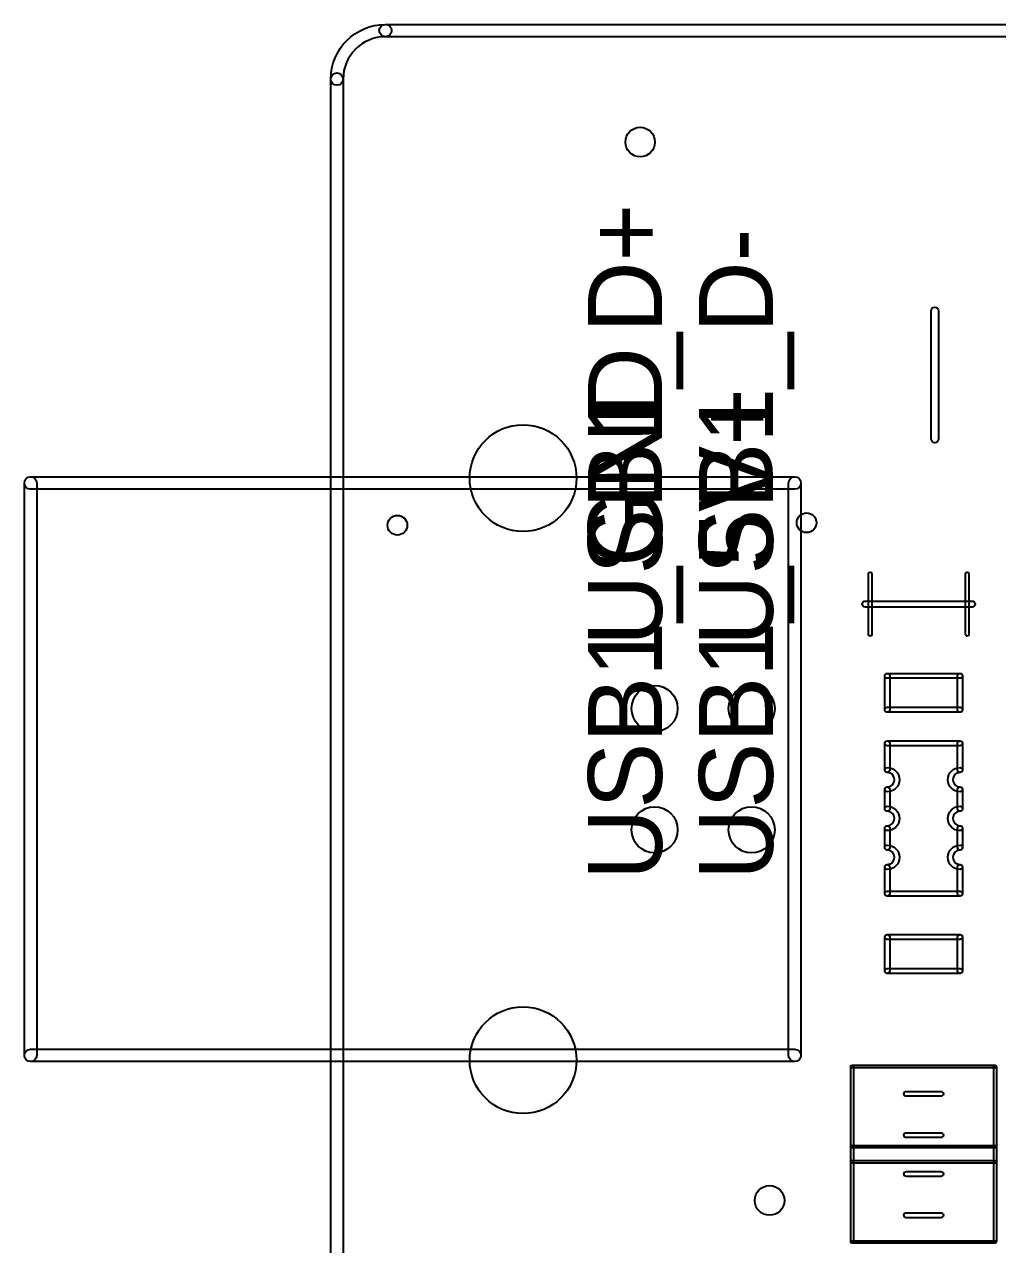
# Model space of a CAD drawing. Header units: inches. Extents: x -0.9 to 3.36, y -0.26 to 2.11.
# Drawn here: x -0.9 to -0.11, y 0.872 to 1.862 of the extents above; entities that cross this region are included whole.
import ezdxf

# ---------------------------------------------------------------- set-up
doc = ezdxf.new("R2010")
doc.units = ezdxf.units.IN
doc.header["$MEASUREMENT"] = 0
for name, color, linetype, lineweight in [('114', 7, 'Continuous', 0), ('20', 7, 'Continuous', 0), ('39', 7, 'Continuous', 0), ('44', 7, 'Continuous', 0), ('51', 7, 'Continuous', 0)]:
    doc.layers.add(name, color=color, linetype=linetype, lineweight=lineweight)

msp = doc.modelspace()

# ---------------------------------------------------------------- linework, layer by layer
at = {"layer": '20', "color": 53, "lineweight": 25}
for points, knots in [([(-0.607, 1.85242), (-0.60424, 1.85242), (-0.602, 1.85466), (-0.602, 1.85742), (-0.602, 1.86019), (-0.60424, 1.86242), (-0.607, 1.86242), (-0.63151, 1.86242), (-0.65137, 1.84256), (-0.65137, 1.81805), (-0.65137, 1.81805), (-0.65137, 1.81805), (-0.65137, 1.81805), (-0.65137, 1.81529), (-0.64913, 1.81305), (-0.64637, 1.81305), (-0.64361, 1.81305), (-0.64137, 1.81529), (-0.64137, 1.81805), (-0.64137, 1.81805), (-0.64137, 1.81805), (-0.64137, 1.81805), (-0.64137, 1.83704), (-0.62598, 1.85242), (-0.607, 1.85242)], [0, 0, 0, 0, 1, 1, 1, 2, 2, 2, 3, 3, 3, 4, 4, 4, 5, 5, 5, 6, 6, 6, 7, 7, 7, 8, 8, 8, 8]), ([(-0.607, 1.85242), (-0.607, 1.85242), (3.19363, 1.85242), (3.19363, 1.85242), (3.19639, 1.85242), (3.19863, 1.85466), (3.19863, 1.85742), (3.19863, 1.86019), (3.19639, 1.86242), (3.19363, 1.86242), (3.19363, 1.86242), (-0.607, 1.86242), (-0.607, 1.86242), (-0.60976, 1.86242), (-0.612, 1.86019), (-0.612, 1.85742), (-0.612, 1.85466), (-0.60976, 1.85242), (-0.607, 1.85242)], [0, 0, 0, 0, 1, 1, 1, 2, 2, 2, 3, 3, 3, 4, 4, 4, 5, 5, 5, 6, 6, 6, 6]), ([(-0.64137, -0.20321), (-0.64137, -0.20321), (-0.64137, 1.81805), (-0.64137, 1.81805), (-0.64137, 1.82082), (-0.64361, 1.82305), (-0.64637, 1.82305), (-0.64913, 1.82305), (-0.65137, 1.82082), (-0.65137, 1.81805), (-0.65137, 1.81805), (-0.65137, -0.20321), (-0.65137, -0.20321), (-0.65137, -0.20597), (-0.64913, -0.20821), (-0.64637, -0.20821), (-0.64361, -0.20821), (-0.64137, -0.20597), (-0.64137, -0.20321)], [0, 0, 0, 0, 1, 1, 1, 2, 2, 2, 3, 3, 3, 4, 4, 4, 5, 5, 5, 6, 6, 6, 6])]:
    msp.add_open_spline(points, degree=3, knots=knots, dxfattribs=at)
at = {"layer": '39', "color": 12, "lineweight": 25}
for points in [[(-0.22736, 0.93923), (-0.22736, 0.93923), (-0.22736, 1.01663), (-0.22736, 1.01663), (-0.22736, 1.01718), (-0.2278, 1.01763), (-0.22836, 1.01763), (-0.22891, 1.01763), (-0.22936, 1.01718), (-0.22936, 1.01663), (-0.22936, 1.01663), (-0.22936, 0.93923), (-0.22936, 0.93923), (-0.22936, 0.93868), (-0.22891, 0.93823), (-0.22836, 0.93823), (-0.2278, 0.93823), (-0.22736, 0.93868), (-0.22736, 0.93923)], [(-0.22836, 1.01563), (-0.22836, 1.01563), (-0.11237, 1.01563), (-0.11237, 1.01563), (-0.11182, 1.01563), (-0.11137, 1.01608), (-0.11137, 1.01663), (-0.11137, 1.01718), (-0.11182, 1.01763), (-0.11237, 1.01763), (-0.11237, 1.01763), (-0.22836, 1.01763), (-0.22836, 1.01763), (-0.22891, 1.01763), (-0.22936, 1.01718), (-0.22936, 1.01663), (-0.22936, 1.01608), (-0.22891, 1.01563), (-0.22836, 1.01563)], [(-0.11337, 1.01663), (-0.11337, 1.01663), (-0.11337, 0.93923), (-0.11337, 0.93923), (-0.11337, 0.93868), (-0.11292, 0.93823), (-0.11237, 0.93823), (-0.11182, 0.93823), (-0.11137, 0.93868), (-0.11137, 0.93923), (-0.11137, 0.93923), (-0.11137, 1.01663), (-0.11137, 1.01663), (-0.11137, 1.01718), (-0.11182, 1.01763), (-0.11237, 1.01763), (-0.11292, 1.01763), (-0.11337, 1.01718), (-0.11337, 1.01663)], [(-0.22736, 0.87423), (-0.22736, 0.87423), (-0.22736, 0.95163), (-0.22736, 0.95163), (-0.22736, 0.95218), (-0.2278, 0.95263), (-0.22836, 0.95263), (-0.22891, 0.95263), (-0.22936, 0.95218), (-0.22936, 0.95163), (-0.22936, 0.95163), (-0.22936, 0.87423), (-0.22936, 0.87423), (-0.22936, 0.87368), (-0.22891, 0.87323), (-0.22836, 0.87323), (-0.2278, 0.87323), (-0.22736, 0.87368), (-0.22736, 0.87423)], [(-0.22836, 0.95063), (-0.22836, 0.95063), (-0.11237, 0.95063), (-0.11237, 0.95063), (-0.11182, 0.95063), (-0.11137, 0.95108), (-0.11137, 0.95163), (-0.11137, 0.95218), (-0.11182, 0.95263), (-0.11237, 0.95263), (-0.11237, 0.95263), (-0.22836, 0.95263), (-0.22836, 0.95263), (-0.22891, 0.95263), (-0.22936, 0.95218), (-0.22936, 0.95163), (-0.22936, 0.95108), (-0.22891, 0.95063), (-0.22836, 0.95063)], [(-0.11337, 0.95163), (-0.11337, 0.95163), (-0.11337, 0.87423), (-0.11337, 0.87423), (-0.11337, 0.87368), (-0.11292, 0.87323), (-0.11237, 0.87323), (-0.11182, 0.87323), (-0.11137, 0.87368), (-0.11137, 0.87423), (-0.11137, 0.87423), (-0.11137, 0.95163), (-0.11137, 0.95163), (-0.11137, 0.95218), (-0.11182, 0.95263), (-0.11237, 0.95263), (-0.11292, 0.95263), (-0.11337, 0.95218), (-0.11337, 0.95163)], [(-0.11237, 0.94023), (-0.11237, 0.94023), (-0.22836, 0.94023), (-0.22836, 0.94023), (-0.22891, 0.94023), (-0.22936, 0.93978), (-0.22936, 0.93923), (-0.22936, 0.93868), (-0.22891, 0.93823), (-0.22836, 0.93823), (-0.22836, 0.93823), (-0.11237, 0.93823), (-0.11237, 0.93823), (-0.11182, 0.93823), (-0.11137, 0.93868), (-0.11137, 0.93923), (-0.11137, 0.93978), (-0.11182, 0.94023), (-0.11237, 0.94023)], [(-0.11237, 0.87523), (-0.11237, 0.87523), (-0.22836, 0.87523), (-0.22836, 0.87523), (-0.22891, 0.87523), (-0.22936, 0.87478), (-0.22936, 0.87423), (-0.22936, 0.87368), (-0.22891, 0.87323), (-0.22836, 0.87323), (-0.22836, 0.87323), (-0.11237, 0.87323), (-0.11237, 0.87323), (-0.11182, 0.87323), (-0.11137, 0.87368), (-0.11137, 0.87423), (-0.11137, 0.87478), (-0.11182, 0.87523), (-0.11237, 0.87523)]]:
    msp.add_open_spline(points, degree=3, knots=[0, 0, 0, 0, 1, 1, 1, 2, 2, 2, 3, 3, 3, 4, 4, 4, 5, 5, 5, 6, 6, 6, 6], dxfattribs=at)
at = {"layer": '44', "color": 254, "lineweight": 25}
for centre, radius in [((-0.40036, 1.76693), 0.012), ((-0.49536, 1.49415), 0.04331), ((-0.26536, 1.45793), 0.008), ((-0.59736, 1.45593), 0.008), ((-0.38867, 1.30714), 0.0187), ((-0.30993, 1.30714), 0.0187), ((-0.38867, 1.20872), 0.0187), ((-0.30993, 1.20872), 0.0187), ((-0.49536, 1.02171), 0.04331), ((-0.29536, 0.90793), 0.012)]:
    msp.add_circle(centre, radius, dxfattribs=at)
at = {"layer": '51', "color": 254, "lineweight": 25}
for points, knots in [([(-0.16436, 1.62993), (-0.16436, 1.62993), (-0.16436, 1.52593), (-0.16436, 1.52593), (-0.16436, 1.52427), (-0.16302, 1.52293), (-0.16136, 1.52293), (-0.15971, 1.52293), (-0.15836, 1.52427), (-0.15836, 1.52593), (-0.15836, 1.52593), (-0.15836, 1.62993), (-0.15836, 1.62993), (-0.15836, 1.63159), (-0.15971, 1.63293), (-0.16136, 1.63293), (-0.16302, 1.63293), (-0.16436, 1.63159), (-0.16436, 1.62993)], [0, 0, 0, 0, 1, 1, 1, 2, 2, 2, 3, 3, 3, 4, 4, 4, 5, 5, 5, 6, 6, 6, 6]), ([(-0.27489, 1.49521), (-0.27489, 1.49521), (-0.89497, 1.49521), (-0.89497, 1.49521), (-0.89773, 1.49521), (-0.89997, 1.49297), (-0.89997, 1.49021), (-0.89997, 1.48745), (-0.89773, 1.48521), (-0.89497, 1.48521), (-0.89497, 1.48521), (-0.27489, 1.48521), (-0.27489, 1.48521), (-0.27213, 1.48521), (-0.26989, 1.48745), (-0.26989, 1.49021), (-0.26989, 1.49297), (-0.27213, 1.49521), (-0.27489, 1.49521)], [0, 0, 0, 0, 1, 1, 1, 2, 2, 2, 3, 3, 3, 4, 4, 4, 5, 5, 5, 6, 6, 6, 6]), ([(-0.89997, 1.49021), (-0.89997, 1.49021), (-0.89997, 1.02565), (-0.89997, 1.02565), (-0.89997, 1.02288), (-0.89773, 1.02065), (-0.89497, 1.02065), (-0.89221, 1.02065), (-0.88997, 1.02288), (-0.88997, 1.02565), (-0.88997, 1.02565), (-0.88997, 1.49021), (-0.88997, 1.49021), (-0.88997, 1.49297), (-0.89221, 1.49521), (-0.89497, 1.49521), (-0.89773, 1.49521), (-0.89997, 1.49297), (-0.89997, 1.49021)], [0, 0, 0, 0, 1, 1, 1, 2, 2, 2, 3, 3, 3, 4, 4, 4, 5, 5, 5, 6, 6, 6, 6]), ([(-0.26989, 1.02565), (-0.26989, 1.02565), (-0.26989, 1.49021), (-0.26989, 1.49021), (-0.26989, 1.49297), (-0.27213, 1.49521), (-0.27489, 1.49521), (-0.27765, 1.49521), (-0.27989, 1.49297), (-0.27989, 1.49021), (-0.27989, 1.49021), (-0.27989, 1.02565), (-0.27989, 1.02565), (-0.27989, 1.02288), (-0.27765, 1.02065), (-0.27489, 1.02065), (-0.27213, 1.02065), (-0.26989, 1.02288), (-0.26989, 1.02565)], [0, 0, 0, 0, 1, 1, 1, 2, 2, 2, 3, 3, 3, 4, 4, 4, 5, 5, 5, 6, 6, 6, 6]), ([(-0.21236, 1.36732), (-0.21236, 1.36732), (-0.21236, 1.41653), (-0.21236, 1.41653), (-0.21236, 1.4173), (-0.21297, 1.41791), (-0.21373, 1.41791), (-0.21449, 1.41791), (-0.21511, 1.4173), (-0.21511, 1.41653), (-0.21511, 1.41653), (-0.21511, 1.36732), (-0.21511, 1.36732), (-0.21511, 1.36656), (-0.21449, 1.36594), (-0.21373, 1.36594), (-0.21297, 1.36594), (-0.21236, 1.36656), (-0.21236, 1.36732)], [0, 0, 0, 0, 1, 1, 1, 2, 2, 2, 3, 3, 3, 4, 4, 4, 5, 5, 5, 6, 6, 6, 6]), ([(-0.13637, 1.41653), (-0.13637, 1.41653), (-0.13637, 1.36732), (-0.13637, 1.36732), (-0.13637, 1.36656), (-0.13575, 1.36594), (-0.13499, 1.36594), (-0.13423, 1.36594), (-0.13362, 1.36656), (-0.13362, 1.36732), (-0.13362, 1.36732), (-0.13362, 1.41653), (-0.13362, 1.41653), (-0.13362, 1.4173), (-0.13423, 1.41791), (-0.13499, 1.41791), (-0.13575, 1.41791), (-0.13637, 1.4173), (-0.13637, 1.41653)], [0, 0, 0, 0, 1, 1, 1, 2, 2, 2, 3, 3, 3, 4, 4, 4, 5, 5, 5, 6, 6, 6, 6]), ([(-0.13106, 1.39443), (-0.13106, 1.39443), (-0.21767, 1.39443), (-0.21767, 1.39443), (-0.21905, 1.39443), (-0.22017, 1.39331), (-0.22017, 1.39193), (-0.22017, 1.39055), (-0.21905, 1.38943), (-0.21767, 1.38943), (-0.21767, 1.38943), (-0.13106, 1.38943), (-0.13106, 1.38943), (-0.12968, 1.38943), (-0.12856, 1.39055), (-0.12856, 1.39193), (-0.12856, 1.39331), (-0.12968, 1.39443), (-0.13106, 1.39443)], [0, 0, 0, 0, 1, 1, 1, 2, 2, 2, 3, 3, 3, 4, 4, 4, 5, 5, 5, 6, 6, 6, 6]), ([(-0.19989, 1.33171), (-0.19989, 1.33171), (-0.14084, 1.33171), (-0.14084, 1.33171), (-0.13973, 1.33171), (-0.13884, 1.3326), (-0.13884, 1.33371), (-0.13884, 1.33481), (-0.13973, 1.33571), (-0.14084, 1.33571), (-0.14084, 1.33571), (-0.19989, 1.33571), (-0.19989, 1.33571), (-0.201, 1.33571), (-0.20189, 1.33481), (-0.20189, 1.33371), (-0.20189, 1.3326), (-0.201, 1.33171), (-0.19989, 1.33171)], [0, 0, 0, 0, 1, 1, 1, 2, 2, 2, 3, 3, 3, 4, 4, 4, 5, 5, 5, 6, 6, 6, 6]), ([(-0.19789, 1.30615), (-0.19789, 1.30615), (-0.19789, 1.33371), (-0.19789, 1.33371), (-0.19789, 1.33481), (-0.19879, 1.33571), (-0.19989, 1.33571), (-0.201, 1.33571), (-0.20189, 1.33481), (-0.20189, 1.33371), (-0.20189, 1.33371), (-0.20189, 1.30615), (-0.20189, 1.30615), (-0.20189, 1.30504), (-0.201, 1.30415), (-0.19989, 1.30415), (-0.19879, 1.30415), (-0.19789, 1.30504), (-0.19789, 1.30615)], [0, 0, 0, 0, 1, 1, 1, 2, 2, 2, 3, 3, 3, 4, 4, 4, 5, 5, 5, 6, 6, 6, 6]), ([(-0.14284, 1.33371), (-0.14284, 1.33371), (-0.14284, 1.30615), (-0.14284, 1.30615), (-0.14284, 1.30504), (-0.14194, 1.30415), (-0.14084, 1.30415), (-0.13973, 1.30415), (-0.13884, 1.30504), (-0.13884, 1.30615), (-0.13884, 1.30615), (-0.13884, 1.33371), (-0.13884, 1.33371), (-0.13884, 1.33481), (-0.13973, 1.33571), (-0.14084, 1.33571), (-0.14194, 1.33571), (-0.14284, 1.33481), (-0.14284, 1.33371)], [0, 0, 0, 0, 1, 1, 1, 2, 2, 2, 3, 3, 3, 4, 4, 4, 5, 5, 5, 6, 6, 6, 6]), ([(-0.14084, 1.30815), (-0.14084, 1.30815), (-0.19989, 1.30815), (-0.19989, 1.30815), (-0.201, 1.30815), (-0.20189, 1.30725), (-0.20189, 1.30615), (-0.20189, 1.30504), (-0.201, 1.30415), (-0.19989, 1.30415), (-0.19989, 1.30415), (-0.14084, 1.30415), (-0.14084, 1.30415), (-0.13973, 1.30415), (-0.13884, 1.30504), (-0.13884, 1.30615), (-0.13884, 1.30725), (-0.13973, 1.30815), (-0.14084, 1.30815)], [0, 0, 0, 0, 1, 1, 1, 2, 2, 2, 3, 3, 3, 4, 4, 4, 5, 5, 5, 6, 6, 6, 6]), ([(-0.19789, 1.2573), (-0.19789, 1.2573), (-0.19789, 1.27895), (-0.19789, 1.27895), (-0.19789, 1.28006), (-0.19879, 1.28095), (-0.19989, 1.28095), (-0.201, 1.28095), (-0.20189, 1.28006), (-0.20189, 1.27895), (-0.20189, 1.27895), (-0.20189, 1.2573), (-0.20189, 1.2573), (-0.20189, 1.25619), (-0.201, 1.2553), (-0.19989, 1.2553), (-0.19879, 1.2553), (-0.19789, 1.25619), (-0.19789, 1.2573)], [0, 0, 0, 0, 1, 1, 1, 2, 2, 2, 3, 3, 3, 4, 4, 4, 5, 5, 5, 6, 6, 6, 6]), ([(-0.19989, 1.27695), (-0.19989, 1.27695), (-0.14084, 1.27695), (-0.14084, 1.27695), (-0.13973, 1.27695), (-0.13884, 1.27785), (-0.13884, 1.27895), (-0.13884, 1.28006), (-0.13973, 1.28095), (-0.14084, 1.28095), (-0.14084, 1.28095), (-0.19989, 1.28095), (-0.19989, 1.28095), (-0.201, 1.28095), (-0.20189, 1.28006), (-0.20189, 1.27895), (-0.20189, 1.27785), (-0.201, 1.27695), (-0.19989, 1.27695)], [0, 0, 0, 0, 1, 1, 1, 2, 2, 2, 3, 3, 3, 4, 4, 4, 5, 5, 5, 6, 6, 6, 6]), ([(-0.14284, 1.27895), (-0.14284, 1.27895), (-0.14284, 1.2573), (-0.14284, 1.2573), (-0.14284, 1.25619), (-0.14194, 1.2553), (-0.14084, 1.2553), (-0.13973, 1.2553), (-0.13884, 1.25619), (-0.13884, 1.2573), (-0.13884, 1.2573), (-0.13884, 1.27895), (-0.13884, 1.27895), (-0.13884, 1.28006), (-0.13973, 1.28095), (-0.14084, 1.28095), (-0.14194, 1.28095), (-0.14284, 1.28006), (-0.14284, 1.27895)], [0, 0, 0, 0, 1, 1, 1, 2, 2, 2, 3, 3, 3, 4, 4, 4, 5, 5, 5, 6, 6, 6, 6]), ([(-0.19989, 1.24355), (-0.201, 1.24355), (-0.20189, 1.24266), (-0.20189, 1.24155), (-0.20189, 1.24045), (-0.201, 1.23955), (-0.19989, 1.23955), (-0.19444, 1.23955), (-0.19002, 1.24397), (-0.19002, 1.24942), (-0.19002, 1.25488), (-0.19444, 1.2593), (-0.19989, 1.2593), (-0.201, 1.2593), (-0.20189, 1.2584), (-0.20189, 1.2573), (-0.20189, 1.25619), (-0.201, 1.2553), (-0.19989, 1.2553), (-0.19665, 1.2553), (-0.19402, 1.25267), (-0.19402, 1.24942), (-0.19402, 1.24618), (-0.19665, 1.24355), (-0.19989, 1.24355)], [0, 0, 0, 0, 1, 1, 1, 2, 2, 2, 3, 3, 3, 4, 4, 4, 5, 5, 5, 6, 6, 6, 7, 7, 7, 8, 8, 8, 8]), ([(-0.14084, 1.2553), (-0.13973, 1.2553), (-0.13884, 1.25619), (-0.13884, 1.2573), (-0.13884, 1.2584), (-0.13973, 1.2593), (-0.14084, 1.2593), (-0.14629, 1.2593), (-0.15071, 1.25488), (-0.15071, 1.24942), (-0.15071, 1.24397), (-0.14629, 1.23955), (-0.14084, 1.23955), (-0.13973, 1.23955), (-0.13884, 1.24045), (-0.13884, 1.24155), (-0.13884, 1.24266), (-0.13973, 1.24355), (-0.14084, 1.24355), (-0.14408, 1.24355), (-0.14671, 1.24618), (-0.14671, 1.24942), (-0.14671, 1.25267), (-0.14408, 1.2553), (-0.14084, 1.2553)], [0, 0, 0, 0, 1, 1, 1, 2, 2, 2, 3, 3, 3, 4, 4, 4, 5, 5, 5, 6, 6, 6, 7, 7, 7, 8, 8, 8, 8]), ([(-0.19789, 1.2258), (-0.19789, 1.2258), (-0.19789, 1.24155), (-0.19789, 1.24155), (-0.19789, 1.24266), (-0.19879, 1.24355), (-0.19989, 1.24355), (-0.201, 1.24355), (-0.20189, 1.24266), (-0.20189, 1.24155), (-0.20189, 1.24155), (-0.20189, 1.2258), (-0.20189, 1.2258), (-0.20189, 1.2247), (-0.201, 1.2238), (-0.19989, 1.2238), (-0.19879, 1.2238), (-0.19789, 1.2247), (-0.19789, 1.2258)], [0, 0, 0, 0, 1, 1, 1, 2, 2, 2, 3, 3, 3, 4, 4, 4, 5, 5, 5, 6, 6, 6, 6]), ([(-0.14284, 1.24155), (-0.14284, 1.24155), (-0.14284, 1.2258), (-0.14284, 1.2258), (-0.14284, 1.2247), (-0.14194, 1.2238), (-0.14084, 1.2238), (-0.13973, 1.2238), (-0.13884, 1.2247), (-0.13884, 1.2258), (-0.13884, 1.2258), (-0.13884, 1.24155), (-0.13884, 1.24155), (-0.13884, 1.24266), (-0.13973, 1.24355), (-0.14084, 1.24355), (-0.14194, 1.24355), (-0.14284, 1.24266), (-0.14284, 1.24155)], [0, 0, 0, 0, 1, 1, 1, 2, 2, 2, 3, 3, 3, 4, 4, 4, 5, 5, 5, 6, 6, 6, 6]), ([(-0.19989, 1.21205), (-0.201, 1.21205), (-0.20189, 1.21116), (-0.20189, 1.21005), (-0.20189, 1.20895), (-0.201, 1.20805), (-0.19989, 1.20805), (-0.19444, 1.20805), (-0.19002, 1.21248), (-0.19002, 1.21793), (-0.19002, 1.22338), (-0.19444, 1.2278), (-0.19989, 1.2278), (-0.201, 1.2278), (-0.20189, 1.22691), (-0.20189, 1.2258), (-0.20189, 1.2247), (-0.201, 1.2238), (-0.19989, 1.2238), (-0.19665, 1.2238), (-0.19402, 1.22117), (-0.19402, 1.21793), (-0.19402, 1.21468), (-0.19665, 1.21205), (-0.19989, 1.21205)], [0, 0, 0, 0, 1, 1, 1, 2, 2, 2, 3, 3, 3, 4, 4, 4, 5, 5, 5, 6, 6, 6, 7, 7, 7, 8, 8, 8, 8]), ([(-0.14084, 1.2238), (-0.13973, 1.2238), (-0.13884, 1.2247), (-0.13884, 1.2258), (-0.13884, 1.22691), (-0.13973, 1.2278), (-0.14084, 1.2278), (-0.14629, 1.2278), (-0.15071, 1.22338), (-0.15071, 1.21793), (-0.15071, 1.21248), (-0.14629, 1.20805), (-0.14084, 1.20805), (-0.13973, 1.20805), (-0.13884, 1.20895), (-0.13884, 1.21005), (-0.13884, 1.21116), (-0.13973, 1.21205), (-0.14084, 1.21205), (-0.14408, 1.21205), (-0.14671, 1.21468), (-0.14671, 1.21793), (-0.14671, 1.22117), (-0.14408, 1.2238), (-0.14084, 1.2238)], [0, 0, 0, 0, 1, 1, 1, 2, 2, 2, 3, 3, 3, 4, 4, 4, 5, 5, 5, 6, 6, 6, 7, 7, 7, 8, 8, 8, 8]), ([(-0.19789, 1.19431), (-0.19789, 1.19431), (-0.19789, 1.21005), (-0.19789, 1.21005), (-0.19789, 1.21116), (-0.19879, 1.21205), (-0.19989, 1.21205), (-0.201, 1.21205), (-0.20189, 1.21116), (-0.20189, 1.21005), (-0.20189, 1.21005), (-0.20189, 1.19431), (-0.20189, 1.19431), (-0.20189, 1.1932), (-0.201, 1.19231), (-0.19989, 1.19231), (-0.19879, 1.19231), (-0.19789, 1.1932), (-0.19789, 1.19431)], [0, 0, 0, 0, 1, 1, 1, 2, 2, 2, 3, 3, 3, 4, 4, 4, 5, 5, 5, 6, 6, 6, 6]), ([(-0.14284, 1.21005), (-0.14284, 1.21005), (-0.14284, 1.19431), (-0.14284, 1.19431), (-0.14284, 1.1932), (-0.14194, 1.19231), (-0.14084, 1.19231), (-0.13973, 1.19231), (-0.13884, 1.1932), (-0.13884, 1.19431), (-0.13884, 1.19431), (-0.13884, 1.21005), (-0.13884, 1.21005), (-0.13884, 1.21116), (-0.13973, 1.21205), (-0.14084, 1.21205), (-0.14194, 1.21205), (-0.14284, 1.21116), (-0.14284, 1.21005)], [0, 0, 0, 0, 1, 1, 1, 2, 2, 2, 3, 3, 3, 4, 4, 4, 5, 5, 5, 6, 6, 6, 6]), ([(-0.19989, 1.18056), (-0.201, 1.18056), (-0.20189, 1.17966), (-0.20189, 1.17856), (-0.20189, 1.17745), (-0.201, 1.17656), (-0.19989, 1.17656), (-0.19444, 1.17656), (-0.19002, 1.18098), (-0.19002, 1.18643), (-0.19002, 1.19189), (-0.19444, 1.19631), (-0.19989, 1.19631), (-0.201, 1.19631), (-0.20189, 1.19541), (-0.20189, 1.19431), (-0.20189, 1.1932), (-0.201, 1.19231), (-0.19989, 1.19231), (-0.19665, 1.19231), (-0.19402, 1.18968), (-0.19402, 1.18643), (-0.19402, 1.18319), (-0.19665, 1.18056), (-0.19989, 1.18056)], [0, 0, 0, 0, 1, 1, 1, 2, 2, 2, 3, 3, 3, 4, 4, 4, 5, 5, 5, 6, 6, 6, 7, 7, 7, 8, 8, 8, 8]), ([(-0.14084, 1.19231), (-0.13973, 1.19231), (-0.13884, 1.1932), (-0.13884, 1.19431), (-0.13884, 1.19541), (-0.13973, 1.19631), (-0.14084, 1.19631), (-0.14629, 1.19631), (-0.15071, 1.19189), (-0.15071, 1.18643), (-0.15071, 1.18098), (-0.14629, 1.17656), (-0.14084, 1.17656), (-0.13973, 1.17656), (-0.13884, 1.17745), (-0.13884, 1.17856), (-0.13884, 1.17966), (-0.13973, 1.18056), (-0.14084, 1.18056), (-0.14408, 1.18056), (-0.14671, 1.18319), (-0.14671, 1.18643), (-0.14671, 1.18968), (-0.14408, 1.19231), (-0.14084, 1.19231)], [0, 0, 0, 0, 1, 1, 1, 2, 2, 2, 3, 3, 3, 4, 4, 4, 5, 5, 5, 6, 6, 6, 7, 7, 7, 8, 8, 8, 8]), ([(-0.19789, 1.1569), (-0.19789, 1.1569), (-0.19789, 1.17856), (-0.19789, 1.17856), (-0.19789, 1.17966), (-0.19879, 1.18056), (-0.19989, 1.18056), (-0.201, 1.18056), (-0.20189, 1.17966), (-0.20189, 1.17856), (-0.20189, 1.17856), (-0.20189, 1.1569), (-0.20189, 1.1569), (-0.20189, 1.1558), (-0.201, 1.1549), (-0.19989, 1.1549), (-0.19879, 1.1549), (-0.19789, 1.1558), (-0.19789, 1.1569)], [0, 0, 0, 0, 1, 1, 1, 2, 2, 2, 3, 3, 3, 4, 4, 4, 5, 5, 5, 6, 6, 6, 6]), ([(-0.14284, 1.17856), (-0.14284, 1.17856), (-0.14284, 1.1569), (-0.14284, 1.1569), (-0.14284, 1.1558), (-0.14194, 1.1549), (-0.14084, 1.1549), (-0.13973, 1.1549), (-0.13884, 1.1558), (-0.13884, 1.1569), (-0.13884, 1.1569), (-0.13884, 1.17856), (-0.13884, 1.17856), (-0.13884, 1.17966), (-0.13973, 1.18056), (-0.14084, 1.18056), (-0.14194, 1.18056), (-0.14284, 1.17966), (-0.14284, 1.17856)], [0, 0, 0, 0, 1, 1, 1, 2, 2, 2, 3, 3, 3, 4, 4, 4, 5, 5, 5, 6, 6, 6, 6]), ([(-0.14084, 1.1589), (-0.14084, 1.1589), (-0.19989, 1.1589), (-0.19989, 1.1589), (-0.201, 1.1589), (-0.20189, 1.15801), (-0.20189, 1.1569), (-0.20189, 1.1558), (-0.201, 1.1549), (-0.19989, 1.1549), (-0.19989, 1.1549), (-0.14084, 1.1549), (-0.14084, 1.1549), (-0.13973, 1.1549), (-0.13884, 1.1558), (-0.13884, 1.1569), (-0.13884, 1.15801), (-0.13973, 1.1589), (-0.14084, 1.1589)], [0, 0, 0, 0, 1, 1, 1, 2, 2, 2, 3, 3, 3, 4, 4, 4, 5, 5, 5, 6, 6, 6, 6]), ([(-0.19989, 1.11971), (-0.19989, 1.11971), (-0.14084, 1.11971), (-0.14084, 1.11971), (-0.13973, 1.11971), (-0.13884, 1.1206), (-0.13884, 1.12171), (-0.13884, 1.12281), (-0.13973, 1.12371), (-0.14084, 1.12371), (-0.14084, 1.12371), (-0.19989, 1.12371), (-0.19989, 1.12371), (-0.201, 1.12371), (-0.20189, 1.12281), (-0.20189, 1.12171), (-0.20189, 1.1206), (-0.201, 1.11971), (-0.19989, 1.11971)], [0, 0, 0, 0, 1, 1, 1, 2, 2, 2, 3, 3, 3, 4, 4, 4, 5, 5, 5, 6, 6, 6, 6]), ([(-0.19789, 1.09415), (-0.19789, 1.09415), (-0.19789, 1.12171), (-0.19789, 1.12171), (-0.19789, 1.12281), (-0.19879, 1.12371), (-0.19989, 1.12371), (-0.201, 1.12371), (-0.20189, 1.12281), (-0.20189, 1.12171), (-0.20189, 1.12171), (-0.20189, 1.09415), (-0.20189, 1.09415), (-0.20189, 1.09304), (-0.201, 1.09215), (-0.19989, 1.09215), (-0.19879, 1.09215), (-0.19789, 1.09304), (-0.19789, 1.09415)], [0, 0, 0, 0, 1, 1, 1, 2, 2, 2, 3, 3, 3, 4, 4, 4, 5, 5, 5, 6, 6, 6, 6]), ([(-0.14284, 1.12171), (-0.14284, 1.12171), (-0.14284, 1.09415), (-0.14284, 1.09415), (-0.14284, 1.09304), (-0.14194, 1.09215), (-0.14084, 1.09215), (-0.13973, 1.09215), (-0.13884, 1.09304), (-0.13884, 1.09415), (-0.13884, 1.09415), (-0.13884, 1.12171), (-0.13884, 1.12171), (-0.13884, 1.12281), (-0.13973, 1.12371), (-0.14084, 1.12371), (-0.14194, 1.12371), (-0.14284, 1.12281), (-0.14284, 1.12171)], [0, 0, 0, 0, 1, 1, 1, 2, 2, 2, 3, 3, 3, 4, 4, 4, 5, 5, 5, 6, 6, 6, 6]), ([(-0.14084, 1.09615), (-0.14084, 1.09615), (-0.19989, 1.09615), (-0.19989, 1.09615), (-0.201, 1.09615), (-0.20189, 1.09525), (-0.20189, 1.09415), (-0.20189, 1.09304), (-0.201, 1.09215), (-0.19989, 1.09215), (-0.19989, 1.09215), (-0.14084, 1.09215), (-0.14084, 1.09215), (-0.13973, 1.09215), (-0.13884, 1.09304), (-0.13884, 1.09415), (-0.13884, 1.09525), (-0.13973, 1.09615), (-0.14084, 1.09615)], [0, 0, 0, 0, 1, 1, 1, 2, 2, 2, 3, 3, 3, 4, 4, 4, 5, 5, 5, 6, 6, 6, 6]), ([(-0.89497, 1.02065), (-0.89497, 1.02065), (-0.27489, 1.02065), (-0.27489, 1.02065), (-0.27213, 1.02065), (-0.26989, 1.02288), (-0.26989, 1.02565), (-0.26989, 1.02841), (-0.27213, 1.03065), (-0.27489, 1.03065), (-0.27489, 1.03065), (-0.89497, 1.03065), (-0.89497, 1.03065), (-0.89773, 1.03065), (-0.89997, 1.02841), (-0.89997, 1.02565), (-0.89997, 1.02288), (-0.89773, 1.02065), (-0.89497, 1.02065)], [0, 0, 0, 0, 1, 1, 1, 2, 2, 2, 3, 3, 3, 4, 4, 4, 5, 5, 5, 6, 6, 6, 6]), ([(-0.15635, 0.99642), (-0.15635, 0.99642), (-0.18438, 0.99642), (-0.18438, 0.99642), (-0.18548, 0.99642), (-0.18638, 0.99553), (-0.18638, 0.99442), (-0.18638, 0.99332), (-0.18548, 0.99242), (-0.18438, 0.99242), (-0.18438, 0.99242), (-0.15635, 0.99242), (-0.15635, 0.99242), (-0.15524, 0.99242), (-0.15435, 0.99332), (-0.15435, 0.99442), (-0.15435, 0.99553), (-0.15524, 0.99642), (-0.15635, 0.99642)], [0, 0, 0, 0, 1, 1, 1, 2, 2, 2, 3, 3, 3, 4, 4, 4, 5, 5, 5, 6, 6, 6, 6]), ([(-0.15635, 0.96292), (-0.15635, 0.96292), (-0.18438, 0.96292), (-0.18438, 0.96292), (-0.18548, 0.96292), (-0.18638, 0.96203), (-0.18638, 0.96092), (-0.18638, 0.95982), (-0.18548, 0.95892), (-0.18438, 0.95892), (-0.18438, 0.95892), (-0.15635, 0.95892), (-0.15635, 0.95892), (-0.15524, 0.95892), (-0.15435, 0.95982), (-0.15435, 0.96092), (-0.15435, 0.96203), (-0.15524, 0.96292), (-0.15635, 0.96292)], [0, 0, 0, 0, 1, 1, 1, 2, 2, 2, 3, 3, 3, 4, 4, 4, 5, 5, 5, 6, 6, 6, 6]), ([(-0.15635, 0.93142), (-0.15635, 0.93142), (-0.18438, 0.93142), (-0.18438, 0.93142), (-0.18548, 0.93142), (-0.18638, 0.93053), (-0.18638, 0.92942), (-0.18638, 0.92832), (-0.18548, 0.92742), (-0.18438, 0.92742), (-0.18438, 0.92742), (-0.15635, 0.92742), (-0.15635, 0.92742), (-0.15524, 0.92742), (-0.15435, 0.92832), (-0.15435, 0.92942), (-0.15435, 0.93053), (-0.15524, 0.93142), (-0.15635, 0.93142)], [0, 0, 0, 0, 1, 1, 1, 2, 2, 2, 3, 3, 3, 4, 4, 4, 5, 5, 5, 6, 6, 6, 6]), ([(-0.15635, 0.89792), (-0.15635, 0.89792), (-0.18438, 0.89792), (-0.18438, 0.89792), (-0.18548, 0.89792), (-0.18638, 0.89703), (-0.18638, 0.89592), (-0.18638, 0.89482), (-0.18548, 0.89392), (-0.18438, 0.89392), (-0.18438, 0.89392), (-0.15635, 0.89392), (-0.15635, 0.89392), (-0.15524, 0.89392), (-0.15435, 0.89482), (-0.15435, 0.89592), (-0.15435, 0.89703), (-0.15524, 0.89792), (-0.15635, 0.89792)], [0, 0, 0, 0, 1, 1, 1, 2, 2, 2, 3, 3, 3, 4, 4, 4, 5, 5, 5, 6, 6, 6, 6])]:
    msp.add_open_spline(points, degree=3, knots=knots, dxfattribs=at)

# ---------------------------------------------------------------- texts
at = {"layer": '114', "char_height": 0.2, "attachment_point": 7, "rotation": 90}
for s, insert in [('\\C1;\\FMyriad Pro|b0|i0|c1;\\H0.060000;\\W1.000000;USB1_D+', (-0.36536, 1.35792)), ('\\C1;\\FMyriad Pro|b0|i0|c1;\\H0.060000;\\W1.000000;USB1_D-', (-0.27536, 1.35792)), ('\\C1;\\FMyriad Pro|b0|i0|c1;\\H0.060000;\\W1.000000;USB1_GND', (-0.36536, 1.16793)), ('\\C1;\\FMyriad Pro|b0|i0|c1;\\H0.060000;\\W1.000000;USB1_5V+', (-0.27536, 1.16793))]:
    msp.add_mtext(s, dxfattribs=dict(at, insert=insert))

doc.saveas('drawing.dxf')
